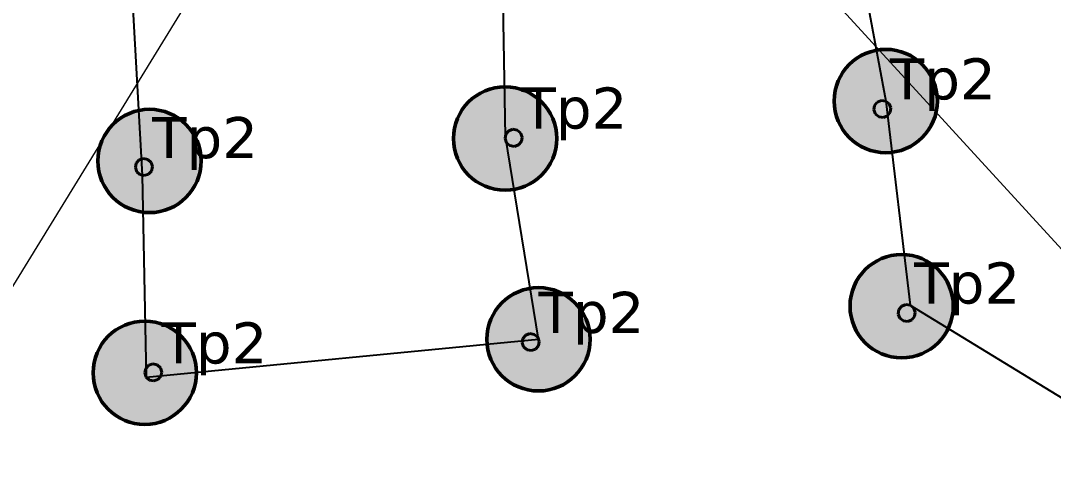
# Model space of a CAD drawing. Header units: millimetres. Extents: x -243740 to 150609, y -473655 to -165121.
# Drawn here: x 5744 to 10272, y -344740 to -342736 of the extents above; entities that cross this region are included whole.
import ezdxf

# ---------------------------------------------------------------- set-up
doc = ezdxf.new("R2010")
doc.units = ezdxf.units.MM
doc.layers.add('_Гр.ЩД-1C.10.4.I8.5', color=6, linetype='Continuous')
doc.layers.add('_освещение_dali', color=3, linetype='Continuous', lineweight=50)
doc.layers.add('DLX_LUM 21', color=5, linetype='Continuous', lineweight=40)
doc.styles.add('TableTextStyle', font='')
doc.styles.get('TableTextStyle').set_extended_font_data('VERDANA.TTF')
doc.linetypes.add('Truba', pattern='A,3e-05,[4,MSH_7,S=1,R=0,X=0,Y=0],-3.022072', length=3.022102)

# ---------------------------------------------------------------- blocks, each defined once
blk = doc.blocks.new('A$Caabd1818')
at = {"layer": 'DLX_LUM 21'}
for points in [[(5518.3, 54414.5, 0), (5530.3, 54429.7, 0)], [(5530.3, 54429.7, 0), (5518.3, 54414.5, 0)], [(5530.3, 54429.7, 0), (5518.3, 54414.5, 0)], [(5518.3, 54414.5, 0), (5530.3, 54429.7, 0)], [(5530.3, 54429.7, 0), (5548.3, 54437, 0)], [(5548.3, 54437, 0), (5530.3, 54429.7, 0)], [(5548.3, 54437, 0), (5530.3, 54429.7, 0)], [(5530.3, 54429.7, 0), (5548.3, 54437, 0)], [(5530.3, 54429.7, 0), (5530.3, 54429.7, 0)], [(5530.3, 54429.7, 0), (5530.3, 54429.7, 0)], [(5548.3, 54437, 0), (5548.3, 54437, 0)], [(5548.3, 54437, 0), (5567.5, 54434.2, 0)], [(5567.5, 54434.2, 0), (5548.3, 54437, 0)], [(5548.3, 54437, 0), (5548.3, 54437, 0)], [(5567.5, 54434.2, 0), (5548.3, 54437, 0)], [(5548.3, 54437, 0), (5567.5, 54434.2, 0)], [(5567.5, 54434.2, 0), (5567.5, 54434.2, 0)], [(5567.5, 54434.2, 0), (5582.7, 54422.2, 0)], [(5582.7, 54422.2, 0), (5567.5, 54434.2, 0)], [(5567.5, 54434.2, 0), (5567.5, 54434.2, 0)], [(5582.7, 54422.2, 0), (5567.5, 54434.2, 0)], [(5567.5, 54434.2, 0), (5582.7, 54422.2, 0)], [(5582.7, 54422.2, 0), (5582.7, 54422.2, 0)], [(5582.7, 54422.2, 0), (5590, 54404.2, 0)], [(5590, 54404.2, 0), (5582.7, 54422.2, 0)], [(5582.7, 54422.2, 0), (5582.7, 54422.2, 0)], [(5590, 54404.2, 0), (5582.7, 54422.2, 0)], [(5582.7, 54422.2, 0), (5590, 54404.2, 0)], [(5515.5, 54395.3, 0), (5518.3, 54414.5, 0)], [(5518.3, 54414.5, 0), (5515.5, 54395.3, 0)], [(5518.3, 54414.5, 0), (5515.5, 54395.3, 0)], [(5515.5, 54395.3, 0), (5518.3, 54414.5, 0)], [(5522.7, 54377.3, 0), (5515.5, 54395.3, 0)], [(5515.5, 54395.3, 0), (5515.5, 54395.3, 0)], [(5515.5, 54395.3, 0), (5522.7, 54377.3, 0)], [(5515.5, 54395.3, 0), (5515.5, 54395.3, 0)], [(5515.5, 54395.3, 0), (5522.7, 54377.3, 0)], [(5522.7, 54377.3, 0), (5515.5, 54395.3, 0)], [(5518.3, 54414.5, 0), (5518.3, 54414.5, 0)], [(5518.3, 54414.5, 0), (5518.3, 54414.5, 0)], [(5538, 54365.2, 0), (5522.7, 54377.3, 0)], [(5522.7, 54377.3, 0), (5522.7, 54377.3, 0)], [(5522.7, 54377.3, 0), (5538, 54365.2, 0)], [(5522.7, 54377.3, 0), (5522.7, 54377.3, 0)], [(5522.7, 54377.3, 0), (5538, 54365.2, 0)], [(5538, 54365.2, 0), (5522.7, 54377.3, 0)], [(5587.2, 54385, 0), (5575.2, 54369.7, 0)], [(5575.2, 54369.7, 0), (5587.2, 54385, 0)], [(5575.2, 54369.7, 0), (5587.2, 54385, 0)], [(5587.2, 54385, 0), (5575.2, 54369.7, 0)], [(5590, 54404.2, 0), (5587.2, 54385, 0)], [(5587.2, 54385, 0), (5590, 54404.2, 0)], [(5587.2, 54385, 0), (5590, 54404.2, 0)], [(5590, 54404.2, 0), (5587.2, 54385, 0)], [(5587.2, 54385, 0), (5587.2, 54385, 0)], [(5587.2, 54385, 0), (5587.2, 54385, 0)], [(5590, 54404.2, 0), (5590, 54404.2, 0)], [(5590, 54404.2, 0), (5590, 54404.2, 0)], [(5557.2, 54362.5, 0), (5538, 54365.2, 0)], [(5538, 54365.2, 0), (5538, 54365.2, 0)], [(5538, 54365.2, 0), (5557.2, 54362.5, 0)], [(5538, 54365.2, 0), (5538, 54365.2, 0)], [(5538, 54365.2, 0), (5557.2, 54362.5, 0)], [(5557.2, 54362.5, 0), (5538, 54365.2, 0)], [(5575.2, 54369.7, 0), (5557.2, 54362.5, 0)], [(5557.2, 54362.5, 0), (5575.2, 54369.7, 0)], [(5557.2, 54362.5, 0), (5575.2, 54369.7, 0)], [(5575.2, 54369.7, 0), (5557.2, 54362.5, 0)], [(5557.2, 54362.5, 0), (5557.2, 54362.5, 0)], [(5557.2, 54362.5, 0), (5557.2, 54362.5, 0)], [(5575.2, 54369.7, 0), (5575.2, 54369.7, 0)], [(5575.2, 54369.7, 0), (5575.2, 54369.7, 0)], [(3898.7, 54270, 0), (3902.2, 54289.1, 0)], [(3902.2, 54289.1, 0), (3898.7, 54270, 0)], [(3902.2, 54289.1, 0), (3898.7, 54270, 0)], [(3898.7, 54270, 0), (3902.2, 54289.1, 0)], [(3902.2, 54289.1, 0), (3914.7, 54303.9, 0)], [(3914.7, 54303.9, 0), (3902.2, 54289.1, 0)], [(3914.7, 54303.9, 0), (3902.2, 54289.1, 0)], [(3902.2, 54289.1, 0), (3914.7, 54303.9, 0)], [(3902.2, 54289.1, 0), (3902.2, 54289.1, 0)], [(3902.2, 54289.1, 0), (3902.2, 54289.1, 0)], [(3914.7, 54303.9, 0), (3933, 54310.5, 0)], [(3933, 54310.5, 0), (3914.7, 54303.9, 0)], [(3933, 54310.5, 0), (3914.7, 54303.9, 0)], [(3914.7, 54303.9, 0), (3933, 54310.5, 0)], [(3914.7, 54303.9, 0), (3914.7, 54303.9, 0)], [(3914.7, 54303.9, 0), (3914.7, 54303.9, 0)], [(3933, 54310.5, 0), (3933, 54310.5, 0)], [(3933, 54310.5, 0), (3952.1, 54307, 0)], [(3952.1, 54307, 0), (3933, 54310.5, 0)], [(3933, 54310.5, 0), (3933, 54310.5, 0)], [(3952.1, 54307, 0), (3933, 54310.5, 0)], [(3933, 54310.5, 0), (3952.1, 54307, 0)], [(3952.1, 54307, 0), (3952.1, 54307, 0)], [(3952.1, 54307, 0), (3966.9, 54294.5, 0)], [(3966.9, 54294.5, 0), (3952.1, 54307, 0)], [(3952.1, 54307, 0), (3952.1, 54307, 0)], [(3966.9, 54294.5, 0), (3952.1, 54307, 0)], [(3952.1, 54307, 0), (3966.9, 54294.5, 0)], [(3966.9, 54294.5, 0), (3966.9, 54294.5, 0)], [(3966.9, 54294.5, 0), (3973.5, 54276.2, 0)], [(3973.5, 54276.2, 0), (3966.9, 54294.5, 0)], [(3966.9, 54294.5, 0), (3966.9, 54294.5, 0)], [(3973.5, 54276.2, 0), (3966.9, 54294.5, 0)], [(3966.9, 54294.5, 0), (3973.5, 54276.2, 0)], [(3905.3, 54251.7, 0), (3898.7, 54270, 0)], [(3898.7, 54270, 0), (3898.7, 54270, 0)], [(3898.7, 54270, 0), (3905.3, 54251.7, 0)], [(3898.7, 54270, 0), (3898.7, 54270, 0)], [(3898.7, 54270, 0), (3905.3, 54251.7, 0)], [(3905.3, 54251.7, 0), (3898.7, 54270, 0)], [(3920.1, 54239.2, 0), (3905.3, 54251.7, 0)], [(3905.3, 54251.7, 0), (3905.3, 54251.7, 0)], [(3905.3, 54251.7, 0), (3920.1, 54239.2, 0)], [(3905.3, 54251.7, 0), (3905.3, 54251.7, 0)], [(3905.3, 54251.7, 0), (3920.1, 54239.2, 0)], [(3920.1, 54239.2, 0), (3905.3, 54251.7, 0)], [(3957.5, 54242.3, 0), (3939.2, 54235.7, 0)], [(3939.2, 54235.7, 0), (3957.5, 54242.3, 0)], [(3939.2, 54235.7, 0), (3957.5, 54242.3, 0)], [(3957.5, 54242.3, 0), (3939.2, 54235.7, 0)], [(3970, 54257.1, 0), (3957.5, 54242.3, 0)], [(3957.5, 54242.3, 0), (3970, 54257.1, 0)], [(3957.5, 54242.3, 0), (3970, 54257.1, 0)], [(3970, 54257.1, 0), (3957.5, 54242.3, 0)], [(3957.5, 54242.3, 0), (3957.5, 54242.3, 0)], [(3957.5, 54242.3, 0), (3957.5, 54242.3, 0)], [(3973.5, 54276.2, 0), (3970, 54257.1, 0)], [(3970, 54257.1, 0), (3973.5, 54276.2, 0)], [(3970, 54257.1, 0), (3973.5, 54276.2, 0)], [(3973.5, 54276.2, 0), (3970, 54257.1, 0)], [(3970, 54257.1, 0), (3970, 54257.1, 0)], [(3970, 54257.1, 0), (3970, 54257.1, 0)], [(3973.5, 54276.2, 0), (3973.5, 54276.2, 0)], [(3973.5, 54276.2, 0), (3973.5, 54276.2, 0)], [(3939.2, 54235.7, 0), (3920.1, 54239.2, 0)], [(3920.1, 54239.2, 0), (3920.1, 54239.2, 0)], [(3920.1, 54239.2, 0), (3939.2, 54235.7, 0)], [(3920.1, 54239.2, 0), (3920.1, 54239.2, 0)], [(3920.1, 54239.2, 0), (3939.2, 54235.7, 0)], [(3939.2, 54235.7, 0), (3920.1, 54239.2, 0)], [(3939.2, 54235.7, 0), (3939.2, 54235.7, 0)], [(3939.2, 54235.7, 0), (3939.2, 54235.7, 0)], [(2277.7, 54143.2, 0), (2281.8, 54162.2, 0)], [(2281.8, 54162.2, 0), (2277.7, 54143.2, 0)], [(2281.8, 54162.2, 0), (2277.7, 54143.2, 0)], [(2277.7, 54143.2, 0), (2281.8, 54162.2, 0)], [(2281.8, 54162.2, 0), (2294.9, 54176.5, 0)], [(2294.9, 54176.5, 0), (2281.8, 54162.2, 0)], [(2294.9, 54176.5, 0), (2281.8, 54162.2, 0)], [(2281.8, 54162.2, 0), (2294.9, 54176.5, 0)], [(2281.8, 54162.2, 0), (2281.8, 54162.2, 0)], [(2281.8, 54162.2, 0), (2281.8, 54162.2, 0)], [(2294.9, 54176.5, 0), (2313.4, 54182.4, 0)], [(2313.4, 54182.4, 0), (2294.9, 54176.5, 0)], [(2313.4, 54182.4, 0), (2294.9, 54176.5, 0)], [(2294.9, 54176.5, 0), (2313.4, 54182.4, 0)], [(2294.9, 54176.5, 0), (2294.9, 54176.5, 0)], [(2294.9, 54176.5, 0), (2294.9, 54176.5, 0)], [(2313.4, 54182.4, 0), (2313.4, 54182.4, 0)], [(2313.4, 54182.4, 0), (2332.4, 54178.3, 0)], [(2332.4, 54178.3, 0), (2313.4, 54182.4, 0)], [(2313.4, 54182.4, 0), (2313.4, 54182.4, 0)], [(2332.4, 54178.3, 0), (2313.4, 54182.4, 0)], [(2313.4, 54182.4, 0), (2332.4, 54178.3, 0)], [(2332.4, 54178.3, 0), (2332.4, 54178.3, 0)], [(2332.4, 54178.3, 0), (2346.7, 54165.2, 0)], [(2346.7, 54165.2, 0), (2332.4, 54178.3, 0)], [(2332.4, 54178.3, 0), (2332.4, 54178.3, 0)], [(2346.7, 54165.2, 0), (2332.4, 54178.3, 0)], [(2332.4, 54178.3, 0), (2346.7, 54165.2, 0)], [(2346.7, 54165.2, 0), (2346.7, 54165.2, 0)], [(2346.7, 54165.2, 0), (2352.6, 54146.7, 0)], [(2352.6, 54146.7, 0), (2346.7, 54165.2, 0)], [(2346.7, 54165.2, 0), (2346.7, 54165.2, 0)], [(2352.6, 54146.7, 0), (2346.7, 54165.2, 0)], [(2346.7, 54165.2, 0), (2352.6, 54146.7, 0)], [(2283.6, 54124.7, 0), (2277.7, 54143.2, 0)], [(2277.7, 54143.2, 0), (2277.7, 54143.2, 0)], [(2277.7, 54143.2, 0), (2283.6, 54124.7, 0)], [(2277.7, 54143.2, 0), (2277.7, 54143.2, 0)], [(2277.7, 54143.2, 0), (2283.6, 54124.7, 0)], [(2283.6, 54124.7, 0), (2277.7, 54143.2, 0)], [(2297.9, 54111.7, 0), (2283.6, 54124.7, 0)], [(2283.6, 54124.7, 0), (2283.6, 54124.7, 0)], [(2283.6, 54124.7, 0), (2297.9, 54111.7, 0)], [(2283.6, 54124.7, 0), (2283.6, 54124.7, 0)], [(2283.6, 54124.7, 0), (2297.9, 54111.7, 0)], [(2297.9, 54111.7, 0), (2283.6, 54124.7, 0)], [(2316.9, 54107.5, 0), (2297.9, 54111.7, 0)], [(2297.9, 54111.7, 0), (2297.9, 54111.7, 0)], [(2297.9, 54111.7, 0), (2316.9, 54107.5, 0)], [(2297.9, 54111.7, 0), (2297.9, 54111.7, 0)], [(2297.9, 54111.7, 0), (2316.9, 54107.5, 0)], [(2316.9, 54107.5, 0), (2297.9, 54111.7, 0)], [(2335.4, 54113.4, 0), (2316.9, 54107.5, 0)], [(2316.9, 54107.5, 0), (2335.4, 54113.4, 0)], [(2316.9, 54107.5, 0), (2335.4, 54113.4, 0)], [(2335.4, 54113.4, 0), (2316.9, 54107.5, 0)], [(2316.9, 54107.5, 0), (2316.9, 54107.5, 0)], [(2316.9, 54107.5, 0), (2316.9, 54107.5, 0)], [(2348.4, 54127.7, 0), (2335.4, 54113.4, 0)], [(2335.4, 54113.4, 0), (2348.4, 54127.7, 0)], [(2335.4, 54113.4, 0), (2348.4, 54127.7, 0)], [(2348.4, 54127.7, 0), (2335.4, 54113.4, 0)], [(2335.4, 54113.4, 0), (2335.4, 54113.4, 0)], [(2335.4, 54113.4, 0), (2335.4, 54113.4, 0)], [(2352.6, 54146.7, 0), (2348.4, 54127.7, 0)], [(2348.4, 54127.7, 0), (2352.6, 54146.7, 0)], [(2348.4, 54127.7, 0), (2352.6, 54146.7, 0)], [(2352.6, 54146.7, 0), (2348.4, 54127.7, 0)], [(2348.4, 54127.7, 0), (2348.4, 54127.7, 0)], [(2348.4, 54127.7, 0), (2348.4, 54127.7, 0)], [(2352.6, 54146.7, 0), (2352.6, 54146.7, 0)], [(2352.6, 54146.7, 0), (2352.6, 54146.7, 0)], [(5622.6, 53501, 0), (5625.4, 53520.3, 0)], [(5625.4, 53520.3, 0), (5622.6, 53501, 0)], [(5625.4, 53520.3, 0), (5622.6, 53501, 0)], [(5622.6, 53501, 0), (5625.4, 53520.3, 0)], [(5625.4, 53520.3, 0), (5637.4, 53535.5, 0)], [(5637.4, 53535.5, 0), (5625.4, 53520.3, 0)], [(5637.4, 53535.5, 0), (5625.4, 53520.3, 0)], [(5625.4, 53520.3, 0), (5637.4, 53535.5, 0)], [(5625.4, 53520.3, 0), (5625.4, 53520.3, 0)], [(5625.4, 53520.3, 0), (5625.4, 53520.3, 0)], [(5637.4, 53535.5, 0), (5655.4, 53542.7, 0)], [(5655.4, 53542.7, 0), (5637.4, 53535.5, 0)], [(5655.4, 53542.7, 0), (5637.4, 53535.5, 0)], [(5637.4, 53535.5, 0), (5655.4, 53542.7, 0)], [(5637.4, 53535.5, 0), (5637.4, 53535.5, 0)], [(5637.4, 53535.5, 0), (5637.4, 53535.5, 0)], [(5655.4, 53542.7, 0), (5655.4, 53542.7, 0)], [(5655.4, 53542.7, 0), (5674.6, 53540, 0)], [(5674.6, 53540, 0), (5655.4, 53542.7, 0)], [(5655.4, 53542.7, 0), (5655.4, 53542.7, 0)], [(5674.6, 53540, 0), (5655.4, 53542.7, 0)], [(5655.4, 53542.7, 0), (5674.6, 53540, 0)], [(5674.6, 53540, 0), (5674.6, 53540, 0)], [(5674.6, 53540, 0), (5689.8, 53528, 0)], [(5689.8, 53528, 0), (5674.6, 53540, 0)], [(5674.6, 53540, 0), (5674.6, 53540, 0)], [(5689.8, 53528, 0), (5674.6, 53540, 0)], [(5674.6, 53540, 0), (5689.8, 53528, 0)], [(5689.8, 53528, 0), (5689.8, 53528, 0)], [(5689.8, 53528, 0), (5697.1, 53510, 0)], [(5697.1, 53510, 0), (5689.8, 53528, 0)], [(5689.8, 53528, 0), (5689.8, 53528, 0)], [(5697.1, 53510, 0), (5689.8, 53528, 0)], [(5689.8, 53528, 0), (5697.1, 53510, 0)], [(5629.8, 53483, 0), (5622.6, 53501, 0)], [(5622.6, 53501, 0), (5622.6, 53501, 0)], [(5622.6, 53501, 0), (5629.8, 53483, 0)], [(5622.6, 53501, 0), (5622.6, 53501, 0)], [(5622.6, 53501, 0), (5629.8, 53483, 0)], [(5629.8, 53483, 0), (5622.6, 53501, 0)], [(5645.1, 53471, 0), (5629.8, 53483, 0)], [(5629.8, 53483, 0), (5629.8, 53483, 0)], [(5629.8, 53483, 0), (5645.1, 53471, 0)], [(5629.8, 53483, 0), (5629.8, 53483, 0)], [(5629.8, 53483, 0), (5645.1, 53471, 0)], [(5645.1, 53471, 0), (5629.8, 53483, 0)], [(5664.3, 53468.3, 0), (5645.1, 53471, 0)], [(5645.1, 53471, 0), (5645.1, 53471, 0)], [(5645.1, 53471, 0), (5664.3, 53468.3, 0)], [(5645.1, 53471, 0), (5645.1, 53471, 0)], [(5645.1, 53471, 0), (5664.3, 53468.3, 0)], [(5664.3, 53468.3, 0), (5645.1, 53471, 0)], [(5682.3, 53475.5, 0), (5664.3, 53468.3, 0)], [(5664.3, 53468.3, 0), (5682.3, 53475.5, 0)], [(5664.3, 53468.3, 0), (5682.3, 53475.5, 0)], [(5682.3, 53475.5, 0), (5664.3, 53468.3, 0)], [(5694.3, 53490.7, 0), (5682.3, 53475.5, 0)], [(5682.3, 53475.5, 0), (5694.3, 53490.7, 0)], [(5682.3, 53475.5, 0), (5694.3, 53490.7, 0)], [(5694.3, 53490.7, 0), (5682.3, 53475.5, 0)], [(5682.3, 53475.5, 0), (5682.3, 53475.5, 0)], [(5682.3, 53475.5, 0), (5682.3, 53475.5, 0)], [(5697.1, 53510, 0), (5694.3, 53490.7, 0)], [(5694.3, 53490.7, 0), (5697.1, 53510, 0)], [(5694.3, 53490.7, 0), (5697.1, 53510, 0)], [(5697.1, 53510, 0), (5694.3, 53490.7, 0)], [(5694.3, 53490.7, 0), (5694.3, 53490.7, 0)], [(5694.3, 53490.7, 0), (5694.3, 53490.7, 0)], [(5697.1, 53510, 0), (5697.1, 53510, 0)], [(5697.1, 53510, 0), (5697.1, 53510, 0)], [(5664.3, 53468.3, 0), (5664.3, 53468.3, 0)], [(5664.3, 53468.3, 0), (5664.3, 53468.3, 0)], [(3973.4, 53375, 0), (3976.9, 53394.1, 0)], [(3976.9, 53394.1, 0), (3973.4, 53375, 0)], [(3976.9, 53394.1, 0), (3973.4, 53375, 0)], [(3973.4, 53375, 0), (3976.9, 53394.1, 0)], [(3976.9, 53394.1, 0), (3989.4, 53408.9, 0)], [(3989.4, 53408.9, 0), (3976.9, 53394.1, 0)], [(3989.4, 53408.9, 0), (3976.9, 53394.1, 0)], [(3976.9, 53394.1, 0), (3989.4, 53408.9, 0)], [(3976.9, 53394.1, 0), (3976.9, 53394.1, 0)], [(3976.9, 53394.1, 0), (3976.9, 53394.1, 0)], [(3989.4, 53408.9, 0), (4007.7, 53415.5, 0)], [(4007.7, 53415.5, 0), (3989.4, 53408.9, 0)], [(4007.7, 53415.5, 0), (3989.4, 53408.9, 0)], [(3989.4, 53408.9, 0), (4007.7, 53415.5, 0)], [(3989.4, 53408.9, 0), (3989.4, 53408.9, 0)], [(3989.4, 53408.9, 0), (3989.4, 53408.9, 0)], [(4007.7, 53415.5, 0), (4007.7, 53415.5, 0)], [(4007.7, 53415.5, 0), (4026.8, 53412.1, 0)], [(4026.8, 53412.1, 0), (4007.7, 53415.5, 0)], [(4007.7, 53415.5, 0), (4007.7, 53415.5, 0)], [(4026.8, 53412.1, 0), (4007.7, 53415.5, 0)], [(4007.7, 53415.5, 0), (4026.8, 53412.1, 0)], [(4026.8, 53412.1, 0), (4026.8, 53412.1, 0)], [(4026.8, 53412.1, 0), (4041.6, 53399.5, 0)], [(4041.6, 53399.5, 0), (4026.8, 53412.1, 0)], [(4026.8, 53412.1, 0), (4026.8, 53412.1, 0)], [(4041.6, 53399.5, 0), (4026.8, 53412.1, 0)], [(4026.8, 53412.1, 0), (4041.6, 53399.5, 0)], [(4041.6, 53399.5, 0), (4041.6, 53399.5, 0)], [(4041.6, 53399.5, 0), (4048.2, 53381.3, 0)], [(4048.2, 53381.3, 0), (4041.6, 53399.5, 0)], [(4041.6, 53399.5, 0), (4041.6, 53399.5, 0)], [(4048.2, 53381.3, 0), (4041.6, 53399.5, 0)], [(4041.6, 53399.5, 0), (4048.2, 53381.3, 0)], [(4048.2, 53381.3, 0), (4044.7, 53362.2, 0)], [(4044.7, 53362.2, 0), (4048.2, 53381.3, 0)], [(4044.7, 53362.2, 0), (4048.2, 53381.3, 0)], [(4048.2, 53381.3, 0), (4044.7, 53362.2, 0)], [(4048.2, 53381.3, 0), (4048.2, 53381.3, 0)], [(4048.2, 53381.3, 0), (4048.2, 53381.3, 0)], [(3980, 53356.8, 0), (3973.4, 53375, 0)], [(3973.4, 53375, 0), (3973.4, 53375, 0)], [(3973.4, 53375, 0), (3980, 53356.8, 0)], [(3973.4, 53375, 0), (3973.4, 53375, 0)], [(3973.4, 53375, 0), (3980, 53356.8, 0)], [(3980, 53356.8, 0), (3973.4, 53375, 0)], [(3994.8, 53344.2, 0), (3980, 53356.8, 0)], [(3980, 53356.8, 0), (3980, 53356.8, 0)], [(3980, 53356.8, 0), (3994.8, 53344.2, 0)], [(3980, 53356.8, 0), (3980, 53356.8, 0)], [(3980, 53356.8, 0), (3994.8, 53344.2, 0)], [(3994.8, 53344.2, 0), (3980, 53356.8, 0)], [(4013.9, 53340.8, 0), (3994.8, 53344.2, 0)], [(3994.8, 53344.2, 0), (3994.8, 53344.2, 0)], [(3994.8, 53344.2, 0), (4013.9, 53340.8, 0)], [(3994.8, 53344.2, 0), (3994.8, 53344.2, 0)], [(3994.8, 53344.2, 0), (4013.9, 53340.8, 0)], [(4013.9, 53340.8, 0), (3994.8, 53344.2, 0)], [(4032.2, 53347.3, 0), (4013.9, 53340.8, 0)], [(4013.9, 53340.8, 0), (4032.2, 53347.3, 0)], [(4013.9, 53340.8, 0), (4032.2, 53347.3, 0)], [(4032.2, 53347.3, 0), (4013.9, 53340.8, 0)], [(4013.9, 53340.8, 0), (4013.9, 53340.8, 0)], [(4013.9, 53340.8, 0), (4013.9, 53340.8, 0)], [(4044.7, 53362.2, 0), (4032.2, 53347.3, 0)], [(4032.2, 53347.3, 0), (4044.7, 53362.2, 0)], [(4032.2, 53347.3, 0), (4044.7, 53362.2, 0)], [(4044.7, 53362.2, 0), (4032.2, 53347.3, 0)], [(4032.2, 53347.3, 0), (4032.2, 53347.3, 0)], [(4032.2, 53347.3, 0), (4032.2, 53347.3, 0)], [(4044.7, 53362.2, 0), (4044.7, 53362.2, 0)], [(4044.7, 53362.2, 0), (4044.7, 53362.2, 0)], [(2318.9, 53243.8, 0), (2323.1, 53262.7, 0)], [(2323.1, 53262.7, 0), (2318.9, 53243.8, 0)], [(2323.1, 53262.7, 0), (2318.9, 53243.8, 0)], [(2318.9, 53243.8, 0), (2323.1, 53262.7, 0)], [(2323.1, 53262.7, 0), (2336.2, 53277.1, 0)], [(2336.2, 53277.1, 0), (2323.1, 53262.7, 0)], [(2336.2, 53277.1, 0), (2323.1, 53262.7, 0)], [(2323.1, 53262.7, 0), (2336.2, 53277.1, 0)], [(2323.1, 53262.7, 0), (2323.1, 53262.7, 0)], [(2323.1, 53262.7, 0), (2323.1, 53262.7, 0)], [(2336.2, 53277.1, 0), (2354.7, 53283, 0)], [(2354.7, 53283, 0), (2336.2, 53277.1, 0)], [(2354.7, 53283, 0), (2336.2, 53277.1, 0)], [(2336.2, 53277.1, 0), (2354.7, 53283, 0)], [(2336.2, 53277.1, 0), (2336.2, 53277.1, 0)], [(2336.2, 53277.1, 0), (2336.2, 53277.1, 0)], [(2354.7, 53283, 0), (2354.7, 53283, 0)], [(2354.7, 53283, 0), (2373.6, 53278.8, 0)], [(2373.6, 53278.8, 0), (2354.7, 53283, 0)], [(2354.7, 53283, 0), (2354.7, 53283, 0)], [(2373.6, 53278.8, 0), (2354.7, 53283, 0)], [(2354.7, 53283, 0), (2373.6, 53278.8, 0)], [(2373.6, 53278.8, 0), (2373.6, 53278.8, 0)], [(2373.6, 53278.8, 0), (2388, 53265.7, 0)], [(2388, 53265.7, 0), (2373.6, 53278.8, 0)], [(2373.6, 53278.8, 0), (2373.6, 53278.8, 0)], [(2388, 53265.7, 0), (2373.6, 53278.8, 0)], [(2373.6, 53278.8, 0), (2388, 53265.7, 0)], [(2388, 53265.7, 0), (2388, 53265.7, 0)], [(2388, 53265.7, 0), (2393.8, 53247.2, 0)], [(2393.8, 53247.2, 0), (2388, 53265.7, 0)], [(2388, 53265.7, 0), (2388, 53265.7, 0)], [(2393.8, 53247.2, 0), (2388, 53265.7, 0)], [(2388, 53265.7, 0), (2393.8, 53247.2, 0)], [(2393.8, 53247.2, 0), (2389.7, 53228.3, 0)], [(2389.7, 53228.3, 0), (2393.8, 53247.2, 0)], [(2389.7, 53228.3, 0), (2393.8, 53247.2, 0)], [(2393.8, 53247.2, 0), (2389.7, 53228.3, 0)], [(2393.8, 53247.2, 0), (2393.8, 53247.2, 0)], [(2393.8, 53247.2, 0), (2393.8, 53247.2, 0)], [(2324.8, 53225.3, 0), (2318.9, 53243.8, 0)], [(2318.9, 53243.8, 0), (2318.9, 53243.8, 0)], [(2318.9, 53243.8, 0), (2324.8, 53225.3, 0)], [(2318.9, 53243.8, 0), (2318.9, 53243.8, 0)], [(2318.9, 53243.8, 0), (2324.8, 53225.3, 0)], [(2324.8, 53225.3, 0), (2318.9, 53243.8, 0)], [(2339.1, 53212.2, 0), (2324.8, 53225.3, 0)], [(2324.8, 53225.3, 0), (2324.8, 53225.3, 0)], [(2324.8, 53225.3, 0), (2339.1, 53212.2, 0)], [(2324.8, 53225.3, 0), (2324.8, 53225.3, 0)], [(2324.8, 53225.3, 0), (2339.1, 53212.2, 0)], [(2339.1, 53212.2, 0), (2324.8, 53225.3, 0)], [(2358.1, 53208, 0), (2339.1, 53212.2, 0)], [(2339.1, 53212.2, 0), (2339.1, 53212.2, 0)], [(2339.1, 53212.2, 0), (2358.1, 53208, 0)], [(2339.1, 53212.2, 0), (2339.1, 53212.2, 0)], [(2339.1, 53212.2, 0), (2358.1, 53208, 0)], [(2358.1, 53208, 0), (2339.1, 53212.2, 0)], [(2376.6, 53213.9, 0), (2358.1, 53208, 0)], [(2358.1, 53208, 0), (2376.6, 53213.9, 0)], [(2358.1, 53208, 0), (2376.6, 53213.9, 0)], [(2376.6, 53213.9, 0), (2358.1, 53208, 0)], [(2358.1, 53208, 0), (2358.1, 53208, 0)], [(2358.1, 53208, 0), (2358.1, 53208, 0)], [(2389.7, 53228.3, 0), (2376.6, 53213.9, 0)], [(2376.6, 53213.9, 0), (2389.7, 53228.3, 0)], [(2376.6, 53213.9, 0), (2389.7, 53228.3, 0)], [(2389.7, 53228.3, 0), (2376.6, 53213.9, 0)], [(2376.6, 53213.9, 0), (2376.6, 53213.9, 0)], [(2376.6, 53213.9, 0), (2376.6, 53213.9, 0)], [(2389.7, 53228.3, 0), (2389.7, 53228.3, 0)], [(2389.7, 53228.3, 0), (2389.7, 53228.3, 0)]]:
    blk.add_polyline3d(points, dxfattribs=at)
blk = doc.blocks.new('A$Cab2378fa')
at = {"lineweight": 25, "true_color": 0xfff5f5}
h = blk.add_hatch(color=7, dxfattribs=at)
h.dxf.hatch_style = 1
h.paths.add_polyline_path([(0, 0), (-141.6, -170.3, 0.174923), (3, -222.4, 0.197808), (162.3, -156.8)])
h.paths.add_polyline_path([(-163.2, 157.6), (0, 0), (147.8, 177.8, 0.175398), (3, 230.2, 0.209014)])
at = {"lineweight": 25}
h = blk.add_hatch(color=0, dxfattribs=at)
h.paths.add_polyline_path([(162.3, -156.8, 0.442338), (147.8, 177.8), (0, 0)])
h.paths.add_polyline_path([(-141.6, -170.3), (0, 0), (-163.2, 157.6, 0.430096)])
blk.add_circle((3, 3.9), 226.3)

msp = doc.modelspace()

# ---------------------------------------------------------------- linework, layer by layer
at = {"layer": '_Гр.ЩД-1C.10.4.I8.5', "ltscale": 100}
for points in [[(8958.5, -338628.6), (9116.5, -339575.2), (9196, -340475.2), (9293.5, -341368.1), (9378.1, -342232.3), (9537.2, -343087.6), (9644.3, -343981.8), (12374.5, -345648.9)], [(6047.1, -338899.8), (6140.1, -339810.6), (6153.4, -340713.8), (6191.4, -341543.4), (6223.4, -342445.8), (6277.1, -343412.2), (6294.5, -344296.5), (8014.6, -344131.4), (7870.1, -343242.3), (7854.4, -342326.1), (7744.1, -341424.7), (8109.4, -341436.7), (8071.6, -340967.8), (8054.3, -340562.1), (7687, -340850.1), (7602.1, -340550.1), (7585.6, -339638.1), (7504.6, -338750.5)]]:
    msp.add_lwpolyline(points, dxfattribs=at)
at = {"layer": 'Defpoints', "color": 251, "lineweight": 0, "ltscale": 100, "true_color": 0x636466}
for points in [[(10178.8, -336624.5), (4610, -345686.4)], [(4210, -337087.2), (11574.7, -345117.9)]]:
    msp.add_lwpolyline(points, dxfattribs=at)

# ---------------------------------------------------------------- block references
at = {"layer": '_освещение_dali', "color": 5, "ltscale": 100}
for p in [(9534.2, -343091.5), (7865.5, -343255.7), (6306.3, -343354), (9604.1, -343990.2), (8011.6, -344135.3), (6285.7, -344281.9)]:
    msp.add_blockref('A$Cab2378fa', p, dxfattribs=at)
at = {"layer": 'Defpoints', "linetype": 'Truba', "ltscale": 100}
msp.add_blockref('A$Caabd1818', (3969.7, -397521.8), dxfattribs=at)

# ---------------------------------------------------------------- texts
at = {"layer": '_освещение_dali', "color": 11, "true_color": 0xf5648f, "style": 'TableTextStyle'}
for p in [(9555.2, -343080.4), (7940, -343208.2), (6320.6, -343337.7), (9662.3, -343974.6), (8014.7, -344103.2), (6361.8, -344237.1)]:
    msp.add_text('Тр2', height=180, dxfattribs=at).set_placement(p)

doc.saveas('drawing.dxf')
